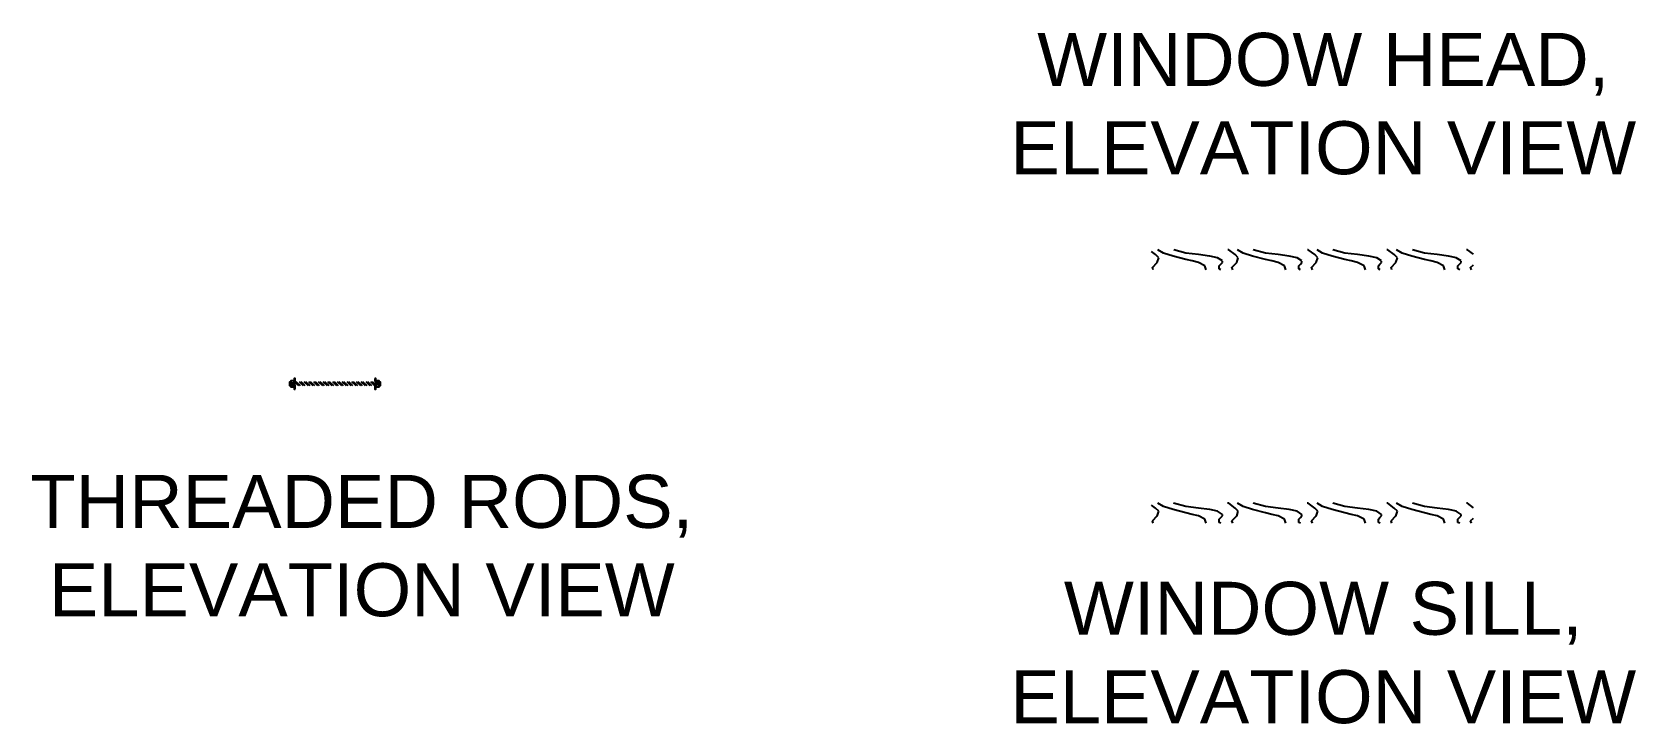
# Model space of a CAD drawing. Extents: x 6298 to 37851, y 8111 to 44134.
# Drawn here: x 17454 to 20478, y 9741 to 11046 of the extents above; entities that cross this region are included whole.
import ezdxf

# ---------------------------------------------------------------- set-up
doc = ezdxf.new("R2010")
doc.units = 0
doc.header["$MEASUREMENT"] = 0
doc.set_wipeout_variables(frame=1)
for name, color, linetype in [('0-S1', 1, 'Continuous'), ('0-S2', 2, 'Continuous'), ('A-DIMENSIONS', 30, 'Continuous'), ('AR-Jambs', 3, 'Continuous')]:
    doc.layers.add(name, color=color, linetype=linetype)
doc.styles.get("Standard").update_dxf_attribs({"font": 'arial.ttf'})

# ---------------------------------------------------------------- blocks, each defined once
blk = doc.blocks.new('A$C40FF31BB')
at = {"layer": '0-S2'}
for points in [[(-8, 3), (-8, -3), (-11, -3), (-11, 3)], [(-2, 5.5), (-2, -5.5), (-8, -5.5), (-8, 5.5)], [(0, 10), (0, -10), (-2, -10), (-2, 10)], [(150, -10), (150, 10), (152, 10), (152, -10)], [(152, -5.5), (152, 5.5), (158, 5.5), (158, -5.5)], [(158, -3), (158, 3), (161, 3), (161, -3)]]:
    blk.add_lwpolyline(points, close=True, dxfattribs=at)
for points in [[(-11, 1.5), (-8, 1.5)], [(-8, 2), (-2, 2)], [(158, 2), (152, 2)], [(161, 1.5), (158, 1.5)], [(-11, -1.5), (-8, -1.5)], [(-8, -2), (-2, -2)], [(158, -2), (152, -2)], [(161, -1.5), (158, -1.5)]]:
    blk.add_lwpolyline(points, dxfattribs=at)
at = {"linetype": 'Continuous', "ltscale": 0.3}
blk.add_wipeout([(0, 4), (150, 4), (150, -4), (0, -4)], dxfattribs=at).dxf.layer = '0-S2'
at = {"layer": '0-S1'}
h = blk.add_hatch(dxfattribs=at)
h.set_pattern_fill('STEEL', color=256, scale=2)
h.set_pattern_definition([(45, (-491030.1785, 342313.016), (-4.49012806, 4.49012806), []), (45, (-491030.1785, 342316.191), (-4.49012806, 4.49012806), [])])
h.paths.add_polyline_path([(0, 4), (150, 4), (150, -4), (0, -4)])

msp = doc.modelspace()

# ---------------------------------------------------------------- block references
at = {"xscale": -1, "rotation": 180}
msp.add_blockref('A$C40FF31BB', (17950.5, 10382.8), dxfattribs=at)

# ---------------------------------------------------------------- texts
at = {"layer": 'A-DIMENSIONS', "char_height": 100, "attachment_point": 2}
for s, insert in [('WINDOW HEAD, ELEVATION VIEW', (19888.5, 11044.9)), ('THREADED RODS, ELEVATION VIEW', (18076, 10211.1)), ('WINDOW SILL, ELEVATION VIEW', (19888.5, 10009.4))]:
    msp.add_mtext_dynamic_manual_height_columns(s, width=1463.86, gutter_width=1, heights=[0], dxfattribs=dict(at, insert=insert))

# ---------------------------------------------------------------- wipeouts: each hides what was drawn before it
for points in [[(19564.7, 10635.8), (19564.7, 10597.8), (20171.4, 10597.8), (20171.4, 10635.8)], [(19564.7, 10157.8), (19564.7, 10119.9), (20171.4, 10119.8), (20171.4, 10157.8)]]:
    msp.add_wipeout(points).dxf.layer = 'AR-Jambs'

# ---------------------------------------------------------------- next in the draw order: hatches: boundary and pattern name
h = msp.add_hatch()
h.set_pattern_fill('HWOD20E1', color=8, scale=3, pattern_type=2)
h.set_pattern_definition([(14.036243, (-330470.78, 244085.44), (1e-07, 150.000003), [24.73863, -593.72722]), (14.036243, (-330320.78, 244085.44), (1e-07, 150.000003), [24.73863, -593.72722]), (14.036243, (-330170.78, 244085.44), (1e-07, 150.000003), [24.73863, -593.72722]), (14.036243, (-330020.78, 244085.44), (1e-07, 150.000003), [24.73863, -593.72722]), (18.434948, (-330446.78, 244091.44), (3e-07, 150.000003), [28.4605, -445.88113]), (18.434948, (-330296.78, 244091.44), (3e-07, 150.000003), [28.4605, -445.88113]), (18.434948, (-330146.78, 244091.44), (3e-07, 150.000003), [28.4605, -445.88113]), (21.80141, (-330419.78, 244100.44), (-4e-06, 150), [16.1555, -791.61923]), (21.80141, (-330269.78, 244100.44), (-4e-06, 150), [16.1555, -791.61923]), (21.80141, (-330119.78, 244100.44), (-4e-06, 150), [16.1555, -791.61923]), (21.80141, (-329969.78, 244100.44), (-4e-06, 150), [16.1555, -791.61923]), (21.80141, (-329819.78, 244100.44), (-4e-06, 150), [16.1555, -791.61923]), (63.434952, (-330404.78, 244106.44), (-3e-06, 149.999997), [6.708204, -328.70199]), (90, (-330401.78, 244112.44), (-150, 9e-15), [6, -144]), (153.43495, (-330401.78, 244118.44), (8e-06, 150.000004), [6.7082, -328.70199]), (153.43495, (-330251.78, 244118.44), (8e-06, 150.000004), [6.7082, -328.70199]), (90, (-330407.78, 244121.44), (-150, 9e-15), [6, -144]), (45, (-330407.78, 244127.44), (1e-14, 150), [4.24264, -207.88939]), (45, (-330404.78, 244130.44), (1e-14, 150), [4.24264, -207.88939]), (90, (-330401.78, 244133.44), (-150, 9e-15), [3, -147]), (146.309936, (-330401.78, 244136.44), (-9e-06, 150.000004), [10.81665, -530.01604]), (146.309936, (-330251.78, 244136.44), (-9e-06, 150.000004), [10.81665, -530.01604]), (146.309936, (-330101.78, 244136.44), (-9e-06, 150.000004), [10.81665, -530.01604]), (168.69008, (-330410.78, 244142.44), (-1.6e-05, 149.999997), [15.29706, -749.55588]), (168.69008, (-330260.78, 244142.44), (-1.6e-05, 149.999997), [15.29706, -749.55588]), (168.69008, (-330110.78, 244142.44), (-1.6e-05, 149.999997), [15.29706, -749.55588]), (168.69008, (-329960.78, 244142.44), (-1.6e-05, 149.999997), [15.29706, -749.55588]), (168.69008, (-329810.78, 244142.44), (-1.6e-05, 149.999997), [15.29706, -749.55588]), (171.86989, (-330425.78, 244145.44), (1.6e-05, 150), [21.2132, -1039.447]), (171.86989, (-330275.78, 244145.44), (1.6e-05, 150), [21.2132, -1039.447]), (171.86989, (-330125.78, 244145.44), (1.6e-05, 150), [21.2132, -1039.447]), (171.86989, (-329975.78, 244145.44), (1.6e-05, 150), [21.2132, -1039.447]), (171.86989, (-329825.78, 244145.44), (1.6e-05, 150), [21.2132, -1039.447]), (171.86989, (-329675.78, 244145.44), (1.6e-05, 150), [21.2132, -1039.447]), (171.86989, (-329525.78, 244145.44), (1.6e-05, 150), [21.2132, -1039.447]), (172.874985, (-330446.78, 244148.44), (-1e-06, 150.000005), [24.18677, -1185.1519]), (172.874985, (-330296.78, 244148.44), (-1e-06, 150.000005), [24.18677, -1185.1519]), (172.874985, (-330146.78, 244148.44), (-1e-06, 150.000005), [24.18677, -1185.1519]), (172.874985, (-329996.78, 244148.44), (-1e-06, 150.000005), [24.18677, -1185.1519]), (172.874985, (-329846.78, 244148.44), (-1e-06, 150.000005), [24.18677, -1185.1519]), (172.874985, (-329696.78, 244148.44), (-1e-06, 150.000005), [24.18677, -1185.1519]), (172.874985, (-329546.78, 244148.44), (-1e-06, 150.000005), [24.18677, -1185.1519]), (172.874985, (-329396.78, 244148.44), (-1e-06, 150.000005), [24.18677, -1185.1519]), (20.854458, (-330470.78, 244064.44), (-7e-07, 150.000004), [67.4166, -3303.4142]), (20.854458, (-330320.78, 244064.44), (-7e-07, 150.000004), [67.4166, -3303.4142]), (20.854458, (-330170.78, 244064.44), (-7e-07, 150.000004), [67.4166, -3303.4142]), (20.854458, (-330020.78, 244064.44), (-7e-07, 150.000004), [67.4166, -3303.4142]), (20.854458, (-329870.78, 244064.44), (-7e-07, 150.000004), [67.4166, -3303.4142]), (20.854458, (-329720.78, 244064.44), (-7e-07, 150.000004), [67.4166, -3303.4142]), (20.854458, (-329570.78, 244064.44), (-7e-07, 150.000004), [67.4166, -3303.4142]), (20.854458, (-329420.78, 244064.44), (-7e-07, 150.000004), [67.4166, -3303.4142]), (20.854458, (-329270.78, 244064.44), (-7e-07, 150.000004), [67.4166, -3303.4142]), (20.854458, (-329120.78, 244064.44), (-7e-07, 150.000004), [67.4166, -3303.4142]), (20.854458, (-328970.78, 244064.44), (-7e-07, 150.000004), [67.4166, -3303.4142]), (20.854458, (-328820.78, 244064.44), (-7e-07, 150.000004), [67.4166, -3303.4142]), (20.854458, (-328670.78, 244064.44), (-7e-07, 150.000004), [67.4166, -3303.4142]), (20.854458, (-328520.78, 244064.44), (-7e-07, 150.000004), [67.4166, -3303.4142]), (20.854458, (-328370.78, 244064.44), (-7e-07, 150.000004), [67.4166, -3303.4142]), (20.854458, (-328220.78, 244064.44), (-7e-07, 150.000004), [67.4166, -3303.4142]), (20.854458, (-328070.78, 244064.44), (-7e-07, 150.000004), [67.4166, -3303.4142]), (20.854458, (-327920.78, 244064.44), (-7e-07, 150.000004), [67.4166, -3303.4142]), (20.854458, (-327770.78, 244064.44), (-7e-07, 150.000004), [67.4166, -3303.4142]), (20.854458, (-327620.78, 244064.44), (-7e-07, 150.000004), [67.4166, -3303.4142]), (20.854458, (-327470.78, 244064.44), (-7e-07, 150.000004), [67.4166, -3303.4142]), (23.96249, (-330407.78, 244088.44), (-5e-06, 150.000002), [29.54657, -1447.78207]), (23.96249, (-330257.78, 244088.44), (-5e-06, 150.000002), [29.54657, -1447.78207]), (23.96249, (-330107.78, 244088.44), (-5e-06, 150.000002), [29.54657, -1447.78207]), (23.96249, (-329957.78, 244088.44), (-5e-06, 150.000002), [29.54657, -1447.78207]), (23.96249, (-329807.78, 244088.44), (-5e-06, 150.000002), [29.54657, -1447.78207]), (23.96249, (-329657.78, 244088.44), (-5e-06, 150.000002), [29.54657, -1447.78207]), (23.96249, (-329507.78, 244088.44), (-5e-06, 150.000002), [29.54657, -1447.78207]), (23.96249, (-329357.78, 244088.44), (-5e-06, 150.000002), [29.54657, -1447.78207]), (23.96249, (-329207.78, 244088.44), (-5e-06, 150.000002), [29.54657, -1447.78207]), (63.434952, (-330380.78, 244100.44), (-3e-06, 149.999997), [6.708204, -328.70199]), (108.434952, (-330377.78, 244106.442), (-7e-06, 150.000004), [9.486833, -464.854797]), (108.434952, (-330380.78, 244115.442), (-7e-06, 150.000004), [9.486833, -464.854797]), (45, (-330383.78, 244124.44), (1e-14, 150), [12.72792, -199.40412]), (71.565048, (-330374.78, 244133.442), (4.3e-06, 150.0000046), [9.486833, -464.854797]), (135, (-330371.78, 244142.44), (1e-14, 150), [8.48528, -203.646744]), (143.130096, (-330377.78, 244148.44), (-4e-07, 149.999998), [15, -735]), (143.130096, (-330227.78, 244148.44), (-4e-07, 149.999998), [15, -735]), (143.130096, (-330077.78, 244148.44), (-4e-07, 149.999998), [15, -735]), (143.130096, (-329927.78, 244148.44), (-4e-07, 149.999998), [15, -735]), (170.537674, (-330389.78, 244157.44), (1.6e-05, 150.000005), [18.2483, -894.16608]), (170.537674, (-330239.78, 244157.44), (1.6e-05, 150.000005), [18.2483, -894.16608]), (170.537674, (-330089.78, 244157.44), (1.6e-05, 150.000005), [18.2483, -894.16608]), (170.537674, (-329939.78, 244157.44), (1.6e-05, 150.000005), [18.2483, -894.16608]), (170.537674, (-329789.78, 244157.44), (1.6e-05, 150.000005), [18.2483, -894.16608]), (170.537674, (-329639.78, 244157.44), (1.6e-05, 150.000005), [18.2483, -894.16608]), (161.56505, (-330407.78, 244160.44), (1e-05, 150.000003), [28.4605, -445.88113]), (161.56505, (-330257.78, 244160.44), (1e-05, 150.000003), [28.4605, -445.88113]), (161.56505, (-330107.78, 244160.44), (1e-05, 150.000003), [28.4605, -445.88113]), (170.537674, (-330434.78, 244169.44), (1.6e-05, 150.000005), [36.49658, -875.9178]), (170.537674, (-330284.78, 244169.44), (1.6e-05, 150.000005), [36.49658, -875.9178]), (170.537674, (-330134.78, 244169.44), (1.6e-05, 150.000005), [36.49658, -875.9178]), (170.537674, (-329984.78, 244169.44), (1.6e-05, 150.000005), [36.49658, -875.9178]), (170.537674, (-329834.78, 244169.44), (1.6e-05, 150.000005), [36.49658, -875.9178]), (170.537674, (-329684.78, 244169.44), (1.6e-05, 150.000005), [36.49658, -875.9178]), (116.565048, (-330410.78, 244049.44), (-8e-06, 150.000004), [6.708204, -328.70199]), (135, (-330413.78, 244055.44), (1e-14, 150), [8.48528, -203.646744]), (63.434952, (-330419.78, 244061.44), (-3e-06, 149.999997), [6.708204, -328.70199]), (33.690067, (-330416.78, 244067.44), (5e-06, 149.999995), [21.6333, -519.1994]), (33.690067, (-330266.78, 244067.44), (5e-06, 149.999995), [21.6333, -519.1994]), (33.690067, (-330116.78, 244067.44), (5e-06, 149.999995), [21.6333, -519.1994]), (26.56505, (-330398.78, 244079.44), (3e-06, 150), [26.83282, -308.57737]), (26.56505, (-330248.78, 244079.44), (3e-06, 150), [26.83282, -308.57737]), (15.945395, (-330374.78, 244091.44), (-2e-07, 150.000003), [21.84033, -1070.1761]), (15.945395, (-330224.78, 244091.44), (-2e-07, 150.000003), [21.84033, -1070.1761]), (15.945395, (-330074.78, 244091.44), (-2e-07, 150.000003), [21.84033, -1070.1761]), (15.945395, (-329924.78, 244091.44), (-2e-07, 150.000003), [21.84033, -1070.1761]), (15.945395, (-329774.78, 244091.44), (-2e-07, 150.000003), [21.84033, -1070.1761]), (15.945395, (-329624.78, 244091.44), (-2e-07, 150.000003), [21.84033, -1070.1761]), (15.945395, (-329474.78, 244091.44), (-2e-07, 150.000003), [21.84033, -1070.1761]), (8.130102, (-330353.78, 244097.44), (4e-07, 150), [21.2132, -1039.447]), (8.130102, (-330203.78, 244097.44), (4e-07, 150), [21.2132, -1039.447]), (8.130102, (-330053.78, 244097.44), (4e-07, 150), [21.2132, -1039.447]), (8.130102, (-329903.78, 244097.44), (4e-07, 150), [21.2132, -1039.447]), (8.130102, (-329753.78, 244097.44), (4e-07, 150), [21.2132, -1039.447]), (8.130102, (-329603.78, 244097.44), (4e-07, 150), [21.2132, -1039.447]), (8.130102, (-329453.78, 244097.44), (4e-07, 150), [21.2132, -1039.447]), (14.036243, (-330332.78, 244100.44), (1e-07, 150.000003), [12.36932, -606.09654]), (14.036243, (-330182.78, 244100.44), (1e-07, 150.000003), [12.36932, -606.09654]), (14.036243, (-330032.78, 244100.44), (1e-07, 150.000003), [12.36932, -606.09654]), (14.036243, (-329882.78, 244100.44), (1e-07, 150.000003), [12.36932, -606.09654]), (270, (-330410.78, 244049.44), (150, 9e-15), [3, -147]), (164.74489, (-330320.78, 244151.44), (-3e-06, 150.000003), [34.20526, -1676.0579]), (164.74489, (-330170.78, 244151.44), (-3e-06, 150.000003), [34.20526, -1676.0579]), (164.74489, (-330020.78, 244151.44), (-3e-06, 150.000003), [34.20526, -1676.0579]), (164.74489, (-329870.78, 244151.44), (-3e-06, 150.000003), [34.20526, -1676.0579]), (164.74489, (-329720.78, 244151.44), (-3e-06, 150.000003), [34.20526, -1676.0579]), (164.74489, (-329570.78, 244151.44), (-3e-06, 150.000003), [34.20526, -1676.0579]), (164.74489, (-329420.78, 244151.44), (-3e-06, 150.000003), [34.20526, -1676.0579]), (164.74489, (-329270.78, 244151.44), (-3e-06, 150.000003), [34.20526, -1676.0579]), (164.74489, (-329120.78, 244151.44), (-3e-06, 150.000003), [34.20526, -1676.0579]), (164.74489, (-328970.78, 244151.44), (-3e-06, 150.000003), [34.20526, -1676.0579]), (164.74489, (-328820.78, 244151.44), (-3e-06, 150.000003), [34.20526, -1676.0579]), (159.443954, (-330353.78, 244160.44), (-1.7e-05, 149.999997), [25.632, -1255.96857]), (159.443954, (-330203.78, 244160.44), (-1.7e-05, 149.999997), [25.632, -1255.96857]), (159.443954, (-330053.78, 244160.44), (-1.7e-05, 149.999997), [25.632, -1255.96857]), (159.443954, (-329903.78, 244160.44), (-1.7e-05, 149.999997), [25.632, -1255.96857]), (159.443954, (-329753.78, 244160.44), (-1.7e-05, 149.999997), [25.632, -1255.96857]), (159.443954, (-329603.78, 244160.44), (-1.7e-05, 149.999997), [25.632, -1255.96857]), (159.443954, (-329453.78, 244160.44), (-1.7e-05, 149.999997), [25.632, -1255.96857]), (159.443954, (-329303.78, 244160.44), (-1.7e-05, 149.999997), [25.632, -1255.96857]), (135, (-330377.78, 244169.44), (1e-14, 150), [8.48528, -203.646744]), (90, (-330383.78, 244175.44), (-150, 9e-15), [6, -144]), (63.434952, (-330383.78, 244181.44), (-3e-06, 149.999997), [6.708204, -328.70199]), (90, (-330380.78, 244187.44), (-150, 9e-15), [6, -144]), (90, (-330380.78, 244193.44), (-150, 9e-15), [3, -147]), (9.462322, (-330470.78, 244103.44), (2e-06, 149.999995), [18.2483, -894.16608]), (9.462322, (-330320.78, 244103.44), (2e-06, 149.999995), [18.2483, -894.16608]), (9.462322, (-330170.78, 244103.44), (2e-06, 149.999995), [18.2483, -894.16608]), (9.462322, (-330020.78, 244103.44), (2e-06, 149.999995), [18.2483, -894.16608]), (9.462322, (-329870.78, 244103.44), (2e-06, 149.999995), [18.2483, -894.16608]), (9.462322, (-329720.78, 244103.44), (2e-06, 149.999995), [18.2483, -894.16608]), (21.80141, (-330452.78, 244106.44), (-4e-06, 150), [16.1555, -791.61923]), (21.80141, (-330302.78, 244106.44), (-4e-06, 150), [16.1555, -791.61923]), (21.80141, (-330152.78, 244106.44), (-4e-06, 150), [16.1555, -791.61923]), (21.80141, (-330002.78, 244106.44), (-4e-06, 150), [16.1555, -791.61923]), (21.80141, (-329852.78, 244106.44), (-4e-06, 150), [16.1555, -791.61923]), (45, (-330437.78, 244112.44), (1e-14, 150), [8.48528, -203.646744]), (108.434952, (-330431.78, 244118.442), (-7e-06, 150.000004), [9.486833, -464.854797]), (153.43495, (-330434.78, 244127.44), (8e-06, 150.000004), [13.41641, -321.99378]), (153.43495, (-330284.78, 244127.44), (8e-06, 150.000004), [13.41641, -321.99378]), (165.96376, (-330446.78, 244133.44), (4e-06, 150), [12.36932, -606.09654]), (165.96376, (-330296.78, 244133.44), (4e-06, 150), [12.36932, -606.09654]), (165.96376, (-330146.78, 244133.44), (4e-06, 150), [12.36932, -606.09654]), (165.96376, (-329996.78, 244133.44), (4e-06, 150), [12.36932, -606.09654]), (165.96376, (-330458.78, 244136.44), (4e-06, 150), [12.36932, -606.09654]), (165.96376, (-330308.78, 244136.44), (4e-06, 150), [12.36932, -606.09654]), (165.96376, (-330158.78, 244136.44), (4e-06, 150), [12.36932, -606.09654]), (165.96376, (-330008.78, 244136.44), (4e-06, 150), [12.36932, -606.09654]), (158.198593, (-330320.78, 244175.44), (-1.6e-05, 149.999995), [16.1555, -791.61923]), (158.198593, (-330170.78, 244175.44), (-1.6e-05, 149.999995), [16.1555, -791.61923]), (158.198593, (-330020.78, 244175.44), (-1.6e-05, 149.999995), [16.1555, -791.61923]), (158.198593, (-329870.78, 244175.44), (-1.6e-05, 149.999995), [16.1555, -791.61923]), (158.198593, (-329720.78, 244175.44), (-1.6e-05, 149.999995), [16.1555, -791.61923]), (153.43495, (-330335.78, 244181.44), (8e-06, 150.000004), [6.7082, -328.70199]), (153.43495, (-330185.78, 244181.44), (8e-06, 150.000004), [6.7082, -328.70199]), (135, (-330341.78, 244184.44), (1e-14, 150), [8.48528, -203.646744]), (90, (-330347.78, 244190.44), (-150, 9e-15), [3, -147]), (45, (-330347.78, 244193.44), (1e-14, 150), [4.24264, -207.88939]), (165.96376, (-330320.78, 244139.44), (4e-06, 150), [24.73863, -593.72722]), (165.96376, (-330170.78, 244139.44), (4e-06, 150), [24.73863, -593.72722]), (165.96376, (-330020.78, 244139.44), (4e-06, 150), [24.73863, -593.72722]), (165.96376, (-329870.78, 244139.44), (4e-06, 150), [24.73863, -593.72722]), (161.56505, (-330344.78, 244145.44), (1e-05, 150.000003), [18.97367, -455.36797]), (161.56505, (-330194.78, 244145.44), (1e-05, 150.000003), [18.97367, -455.36797]), (161.56505, (-330044.78, 244145.44), (1e-05, 150.000003), [18.97367, -455.36797]), (149.03624, (-330362.78, 244151.44), (1e-05, 149.999996), [17.49286, -857.14993]), (149.03624, (-330212.78, 244151.44), (1e-05, 149.999996), [17.49286, -857.14993]), (149.03624, (-330062.78, 244151.44), (1e-05, 149.999996), [17.49286, -857.14993]), (149.03624, (-329912.78, 244151.44), (1e-05, 149.999996), [17.49286, -857.14993]), (149.03624, (-329762.78, 244151.44), (1e-05, 149.999996), [17.49286, -857.14993]), (153.43495, (-330377.78, 244160.44), (8e-06, 150.000004), [20.12461, -315.28558]), (153.43495, (-330227.78, 244160.44), (8e-06, 150.000004), [20.12461, -315.28558]), (135, (-330395.78, 244169.44), (1e-14, 150), [8.48528, -203.646744]), (153.43495, (-330401.78, 244175.44), (8e-06, 150.000004), [6.7082, -328.70199]), (153.43495, (-330251.78, 244175.44), (8e-06, 150.000004), [6.7082, -328.70199]), (108.434952, (-330407.78, 244178.442), (-7e-06, 150.000004), [9.486833, -464.854797]), (90, (-330410.78, 244187.44), (-150, 9e-15), [9, -141]), (195.94539, (-330320.78, 244085.44), (1.7e-05, 150.000003), [21.84033, -1070.1761]), (195.94539, (-330170.78, 244085.44), (1.7e-05, 150.000003), [21.84033, -1070.1761]), (195.94539, (-330020.78, 244085.44), (1.7e-05, 150.000003), [21.84033, -1070.1761]), (195.94539, (-329870.78, 244085.44), (1.7e-05, 150.000003), [21.84033, -1070.1761]), (195.94539, (-329720.78, 244085.44), (1.7e-05, 150.000003), [21.84033, -1070.1761]), (195.94539, (-329570.78, 244085.44), (1.7e-05, 150.000003), [21.84033, -1070.1761]), (195.94539, (-329420.78, 244085.44), (1.7e-05, 150.000003), [21.84033, -1070.1761]), (206.565064, (-330341.78, 244079.44), (-2.2e-05, 150.000004), [6.7082, -328.70199]), (206.565064, (-330191.78, 244079.44), (-2.2e-05, 150.000004), [6.7082, -328.70199]), (180, (-330320.78, 244064.44), (-2e-14, -150), [6, -144]), (90, (-330380.78, 244046.44), (-150, 9e-15), [9, -141]), (45, (-330380.78, 244055.44), (1e-14, 150), [4.24264, -207.88939]), (45, (-330377.78, 244058.44), (1e-14, 150), [8.48528, -203.646744]), (0, (-330371.78, 244064.44), (0, 150), [9, -141]), (18.434948, (-330362.78, 244064.44), (3e-07, 150.000003), [9.48683, -464.8548]), (18.434948, (-330212.78, 244064.44), (3e-07, 150.000003), [9.48683, -464.8548]), (18.434948, (-330062.78, 244064.44), (3e-07, 150.000003), [9.48683, -464.8548]), (90, (-330353.78, 244067.44), (-150, 9e-15), [6, -144]), (26.56505, (-330353.78, 244073.44), (3e-06, 150), [6.7082, -328.70199]), (26.56505, (-330203.78, 244073.44), (3e-06, 150), [6.7082, -328.70199]), (45, (-330344.78, 244046.44), (1e-14, 150), [4.24264, -207.88939]), (26.56505, (-330341.78, 244049.44), (3e-06, 150), [6.7082, -328.70199]), (26.56505, (-330191.78, 244049.44), (3e-06, 150), [6.7082, -328.70199]), (26.56505, (-330335.78, 244052.44), (3e-06, 150), [6.7082, -328.70199]), (26.56505, (-330185.78, 244052.44), (3e-06, 150), [6.7082, -328.70199]), (90, (-330329.78, 244055.44), (-150, 9e-15), [3, -147]), (90, (-330329.78, 244058.44), (-150, 9e-15), [3, -147]), (45, (-330329.78, 244061.44), (1e-14, 150), [4.24264, -207.88939])])
h.paths.add_polyline_path([(20171.4, 10157.8), (19564.7, 10157.9), (19564.7, 10120), (20171.4, 10119.8)])

# ---------------------------------------------------------------- next in the draw order: wipeouts: each hides what was drawn before it
msp.add_wipeout([(19564.7, 10635.8), (19564.7, 10597.8), (20171.4, 10597.8), (20171.4, 10635.8)]).dxf.layer = 'AR-Jambs'

# ---------------------------------------------------------------- next in the draw order: hatches: boundary and pattern name
h = msp.add_hatch()
h.set_pattern_fill('HWOD20E1', color=8, scale=3, pattern_type=2)
h.set_pattern_definition([(14.036243, (-330470.78, 244563.44), (1e-07, 150.000003), [24.73863, -593.72722]), (14.036243, (-330320.78, 244563.44), (1e-07, 150.000003), [24.73863, -593.72722]), (14.036243, (-330170.78, 244563.44), (1e-07, 150.000003), [24.73863, -593.72722]), (14.036243, (-330020.78, 244563.44), (1e-07, 150.000003), [24.73863, -593.72722]), (18.434948, (-330446.78, 244569.44), (3e-07, 150.000003), [28.4605, -445.88113]), (18.434948, (-330296.78, 244569.44), (3e-07, 150.000003), [28.4605, -445.88113]), (18.434948, (-330146.78, 244569.44), (3e-07, 150.000003), [28.4605, -445.88113]), (21.80141, (-330419.78, 244578.44), (-4e-06, 150), [16.1555, -791.61923]), (21.80141, (-330269.78, 244578.44), (-4e-06, 150), [16.1555, -791.61923]), (21.80141, (-330119.78, 244578.44), (-4e-06, 150), [16.1555, -791.61923]), (21.80141, (-329969.78, 244578.44), (-4e-06, 150), [16.1555, -791.61923]), (21.80141, (-329819.78, 244578.44), (-4e-06, 150), [16.1555, -791.61923]), (63.434952, (-330404.78, 244584.44), (-3e-06, 149.999997), [6.708204, -328.70199]), (90, (-330401.78, 244590.44), (-150, 9e-15), [6, -144]), (153.43495, (-330401.78, 244596.44), (8e-06, 150.000004), [6.7082, -328.70199]), (153.43495, (-330251.78, 244596.44), (8e-06, 150.000004), [6.7082, -328.70199]), (90, (-330407.78, 244599.44), (-150, 9e-15), [6, -144]), (45, (-330407.78, 244605.44), (1e-14, 150), [4.24264, -207.88939]), (45, (-330404.78, 244608.44), (1e-14, 150), [4.24264, -207.88939]), (90, (-330401.78, 244611.44), (-150, 9e-15), [3, -147]), (146.309936, (-330401.78, 244614.44), (-9e-06, 150.000004), [10.81665, -530.01604]), (146.309936, (-330251.78, 244614.44), (-9e-06, 150.000004), [10.81665, -530.01604]), (146.309936, (-330101.78, 244614.44), (-9e-06, 150.000004), [10.81665, -530.01604]), (168.69008, (-330410.78, 244620.44), (-1.6e-05, 149.999997), [15.29706, -749.55588]), (168.69008, (-330260.78, 244620.44), (-1.6e-05, 149.999997), [15.29706, -749.55588]), (168.69008, (-330110.78, 244620.44), (-1.6e-05, 149.999997), [15.29706, -749.55588]), (168.69008, (-329960.78, 244620.44), (-1.6e-05, 149.999997), [15.29706, -749.55588]), (168.69008, (-329810.78, 244620.44), (-1.6e-05, 149.999997), [15.29706, -749.55588]), (171.86989, (-330425.78, 244623.44), (1.6e-05, 150), [21.2132, -1039.447]), (171.86989, (-330275.78, 244623.44), (1.6e-05, 150), [21.2132, -1039.447]), (171.86989, (-330125.78, 244623.44), (1.6e-05, 150), [21.2132, -1039.447]), (171.86989, (-329975.78, 244623.44), (1.6e-05, 150), [21.2132, -1039.447]), (171.86989, (-329825.78, 244623.44), (1.6e-05, 150), [21.2132, -1039.447]), (171.86989, (-329675.78, 244623.44), (1.6e-05, 150), [21.2132, -1039.447]), (171.86989, (-329525.78, 244623.44), (1.6e-05, 150), [21.2132, -1039.447]), (172.874985, (-330446.78, 244626.44), (-1e-06, 150.000005), [24.18677, -1185.1519]), (172.874985, (-330296.78, 244626.44), (-1e-06, 150.000005), [24.18677, -1185.1519]), (172.874985, (-330146.78, 244626.44), (-1e-06, 150.000005), [24.18677, -1185.1519]), (172.874985, (-329996.78, 244626.44), (-1e-06, 150.000005), [24.18677, -1185.1519]), (172.874985, (-329846.78, 244626.44), (-1e-06, 150.000005), [24.18677, -1185.1519]), (172.874985, (-329696.78, 244626.44), (-1e-06, 150.000005), [24.18677, -1185.1519]), (172.874985, (-329546.78, 244626.44), (-1e-06, 150.000005), [24.18677, -1185.1519]), (172.874985, (-329396.78, 244626.44), (-1e-06, 150.000005), [24.18677, -1185.1519]), (20.854458, (-330470.78, 244542.44), (-7e-07, 150.000004), [67.4166, -3303.4142]), (20.854458, (-330320.78, 244542.44), (-7e-07, 150.000004), [67.4166, -3303.4142]), (20.854458, (-330170.78, 244542.44), (-7e-07, 150.000004), [67.4166, -3303.4142]), (20.854458, (-330020.78, 244542.44), (-7e-07, 150.000004), [67.4166, -3303.4142]), (20.854458, (-329870.78, 244542.44), (-7e-07, 150.000004), [67.4166, -3303.4142]), (20.854458, (-329720.78, 244542.44), (-7e-07, 150.000004), [67.4166, -3303.4142]), (20.854458, (-329570.78, 244542.44), (-7e-07, 150.000004), [67.4166, -3303.4142]), (20.854458, (-329420.78, 244542.44), (-7e-07, 150.000004), [67.4166, -3303.4142]), (20.854458, (-329270.78, 244542.44), (-7e-07, 150.000004), [67.4166, -3303.4142]), (20.854458, (-329120.78, 244542.44), (-7e-07, 150.000004), [67.4166, -3303.4142]), (20.854458, (-328970.78, 244542.44), (-7e-07, 150.000004), [67.4166, -3303.4142]), (20.854458, (-328820.78, 244542.44), (-7e-07, 150.000004), [67.4166, -3303.4142]), (20.854458, (-328670.78, 244542.44), (-7e-07, 150.000004), [67.4166, -3303.4142]), (20.854458, (-328520.78, 244542.44), (-7e-07, 150.000004), [67.4166, -3303.4142]), (20.854458, (-328370.78, 244542.44), (-7e-07, 150.000004), [67.4166, -3303.4142]), (20.854458, (-328220.78, 244542.44), (-7e-07, 150.000004), [67.4166, -3303.4142]), (20.854458, (-328070.78, 244542.44), (-7e-07, 150.000004), [67.4166, -3303.4142]), (20.854458, (-327920.78, 244542.44), (-7e-07, 150.000004), [67.4166, -3303.4142]), (20.854458, (-327770.78, 244542.44), (-7e-07, 150.000004), [67.4166, -3303.4142]), (20.854458, (-327620.78, 244542.44), (-7e-07, 150.000004), [67.4166, -3303.4142]), (20.854458, (-327470.78, 244542.44), (-7e-07, 150.000004), [67.4166, -3303.4142]), (23.96249, (-330407.78, 244566.44), (-5e-06, 150.000002), [29.54657, -1447.78207]), (23.96249, (-330257.78, 244566.44), (-5e-06, 150.000002), [29.54657, -1447.78207]), (23.96249, (-330107.78, 244566.44), (-5e-06, 150.000002), [29.54657, -1447.78207]), (23.96249, (-329957.78, 244566.44), (-5e-06, 150.000002), [29.54657, -1447.78207]), (23.96249, (-329807.78, 244566.44), (-5e-06, 150.000002), [29.54657, -1447.78207]), (23.96249, (-329657.78, 244566.44), (-5e-06, 150.000002), [29.54657, -1447.78207]), (23.96249, (-329507.78, 244566.44), (-5e-06, 150.000002), [29.54657, -1447.78207]), (23.96249, (-329357.78, 244566.44), (-5e-06, 150.000002), [29.54657, -1447.78207]), (23.96249, (-329207.78, 244566.44), (-5e-06, 150.000002), [29.54657, -1447.78207]), (63.434952, (-330380.78, 244578.44), (-3e-06, 149.999997), [6.708204, -328.70199]), (108.434952, (-330377.78, 244584.44), (-7e-06, 150.000004), [9.486833, -464.854797]), (108.434952, (-330380.78, 244593.44), (-7e-06, 150.000004), [9.486833, -464.854797]), (45, (-330383.78, 244602.44), (1e-14, 150), [12.72792, -199.40412]), (71.565048, (-330374.78, 244611.44), (4.3e-06, 150.0000046), [9.486833, -464.854797]), (135, (-330371.78, 244620.44), (1e-14, 150), [8.48528, -203.646744]), (143.130096, (-330377.78, 244626.44), (-4e-07, 149.999998), [15, -735]), (143.130096, (-330227.78, 244626.44), (-4e-07, 149.999998), [15, -735]), (143.130096, (-330077.78, 244626.44), (-4e-07, 149.999998), [15, -735]), (143.130096, (-329927.78, 244626.44), (-4e-07, 149.999998), [15, -735]), (170.537674, (-330389.78, 244635.44), (1.6e-05, 150.000005), [18.2483, -894.16608]), (170.537674, (-330239.78, 244635.44), (1.6e-05, 150.000005), [18.2483, -894.16608]), (170.537674, (-330089.78, 244635.44), (1.6e-05, 150.000005), [18.2483, -894.16608]), (170.537674, (-329939.78, 244635.44), (1.6e-05, 150.000005), [18.2483, -894.16608]), (170.537674, (-329789.78, 244635.44), (1.6e-05, 150.000005), [18.2483, -894.16608]), (170.537674, (-329639.78, 244635.44), (1.6e-05, 150.000005), [18.2483, -894.16608]), (161.56505, (-330407.78, 244638.44), (1e-05, 150.000003), [28.4605, -445.88113]), (161.56505, (-330257.78, 244638.44), (1e-05, 150.000003), [28.4605, -445.88113]), (161.56505, (-330107.78, 244638.44), (1e-05, 150.000003), [28.4605, -445.88113]), (170.537674, (-330434.78, 244647.44), (1.6e-05, 150.000005), [36.49658, -875.9178]), (170.537674, (-330284.78, 244647.44), (1.6e-05, 150.000005), [36.49658, -875.9178]), (170.537674, (-330134.78, 244647.44), (1.6e-05, 150.000005), [36.49658, -875.9178]), (170.537674, (-329984.78, 244647.44), (1.6e-05, 150.000005), [36.49658, -875.9178]), (170.537674, (-329834.78, 244647.44), (1.6e-05, 150.000005), [36.49658, -875.9178]), (170.537674, (-329684.78, 244647.44), (1.6e-05, 150.000005), [36.49658, -875.9178]), (116.565048, (-330410.78, 244527.44), (-8e-06, 150.000004), [6.708204, -328.70199]), (135, (-330413.78, 244533.44), (1e-14, 150), [8.48528, -203.646744]), (63.434952, (-330419.78, 244539.44), (-3e-06, 149.999997), [6.708204, -328.70199]), (33.690067, (-330416.78, 244545.44), (5e-06, 149.999995), [21.6333, -519.1994]), (33.690067, (-330266.78, 244545.44), (5e-06, 149.999995), [21.6333, -519.1994]), (33.690067, (-330116.78, 244545.44), (5e-06, 149.999995), [21.6333, -519.1994]), (26.56505, (-330398.78, 244557.44), (3e-06, 150), [26.83282, -308.57737]), (26.56505, (-330248.78, 244557.44), (3e-06, 150), [26.83282, -308.57737]), (15.945395, (-330374.78, 244569.44), (-2e-07, 150.000003), [21.84033, -1070.1761]), (15.945395, (-330224.78, 244569.44), (-2e-07, 150.000003), [21.84033, -1070.1761]), (15.945395, (-330074.78, 244569.44), (-2e-07, 150.000003), [21.84033, -1070.1761]), (15.945395, (-329924.78, 244569.44), (-2e-07, 150.000003), [21.84033, -1070.1761]), (15.945395, (-329774.78, 244569.44), (-2e-07, 150.000003), [21.84033, -1070.1761]), (15.945395, (-329624.78, 244569.44), (-2e-07, 150.000003), [21.84033, -1070.1761]), (15.945395, (-329474.78, 244569.44), (-2e-07, 150.000003), [21.84033, -1070.1761]), (8.130102, (-330353.78, 244575.44), (4e-07, 150), [21.2132, -1039.447]), (8.130102, (-330203.78, 244575.44), (4e-07, 150), [21.2132, -1039.447]), (8.130102, (-330053.78, 244575.44), (4e-07, 150), [21.2132, -1039.447]), (8.130102, (-329903.78, 244575.44), (4e-07, 150), [21.2132, -1039.447]), (8.130102, (-329753.78, 244575.44), (4e-07, 150), [21.2132, -1039.447]), (8.130102, (-329603.78, 244575.44), (4e-07, 150), [21.2132, -1039.447]), (8.130102, (-329453.78, 244575.44), (4e-07, 150), [21.2132, -1039.447]), (14.036243, (-330332.78, 244578.44), (1e-07, 150.000003), [12.36932, -606.09654]), (14.036243, (-330182.78, 244578.44), (1e-07, 150.000003), [12.36932, -606.09654]), (14.036243, (-330032.78, 244578.44), (1e-07, 150.000003), [12.36932, -606.09654]), (14.036243, (-329882.78, 244578.44), (1e-07, 150.000003), [12.36932, -606.09654]), (270, (-330410.78, 244527.44), (150, 9e-15), [3, -147]), (164.74489, (-330320.78, 244629.44), (-3e-06, 150.000003), [34.20526, -1676.0579]), (164.74489, (-330170.78, 244629.44), (-3e-06, 150.000003), [34.20526, -1676.0579]), (164.74489, (-330020.78, 244629.44), (-3e-06, 150.000003), [34.20526, -1676.0579]), (164.74489, (-329870.78, 244629.44), (-3e-06, 150.000003), [34.20526, -1676.0579]), (164.74489, (-329720.78, 244629.44), (-3e-06, 150.000003), [34.20526, -1676.0579]), (164.74489, (-329570.78, 244629.44), (-3e-06, 150.000003), [34.20526, -1676.0579]), (164.74489, (-329420.78, 244629.44), (-3e-06, 150.000003), [34.20526, -1676.0579]), (164.74489, (-329270.78, 244629.44), (-3e-06, 150.000003), [34.20526, -1676.0579]), (164.74489, (-329120.78, 244629.44), (-3e-06, 150.000003), [34.20526, -1676.0579]), (164.74489, (-328970.78, 244629.44), (-3e-06, 150.000003), [34.20526, -1676.0579]), (164.74489, (-328820.78, 244629.44), (-3e-06, 150.000003), [34.20526, -1676.0579]), (159.443954, (-330353.78, 244638.44), (-1.7e-05, 149.999997), [25.632, -1255.96857]), (159.443954, (-330203.78, 244638.44), (-1.7e-05, 149.999997), [25.632, -1255.96857]), (159.443954, (-330053.78, 244638.44), (-1.7e-05, 149.999997), [25.632, -1255.96857]), (159.443954, (-329903.78, 244638.44), (-1.7e-05, 149.999997), [25.632, -1255.96857]), (159.443954, (-329753.78, 244638.44), (-1.7e-05, 149.999997), [25.632, -1255.96857]), (159.443954, (-329603.78, 244638.44), (-1.7e-05, 149.999997), [25.632, -1255.96857]), (159.443954, (-329453.78, 244638.44), (-1.7e-05, 149.999997), [25.632, -1255.96857]), (159.443954, (-329303.78, 244638.44), (-1.7e-05, 149.999997), [25.632, -1255.96857]), (135, (-330377.78, 244647.44), (1e-14, 150), [8.48528, -203.646744]), (90, (-330383.78, 244653.44), (-150, 9e-15), [6, -144]), (63.434952, (-330383.78, 244659.44), (-3e-06, 149.999997), [6.708204, -328.70199]), (90, (-330380.78, 244665.44), (-150, 9e-15), [6, -144]), (90, (-330380.78, 244671.44), (-150, 9e-15), [3, -147]), (9.462322, (-330470.78, 244581.44), (2e-06, 149.999995), [18.2483, -894.16608]), (9.462322, (-330320.78, 244581.44), (2e-06, 149.999995), [18.2483, -894.16608]), (9.462322, (-330170.78, 244581.44), (2e-06, 149.999995), [18.2483, -894.16608]), (9.462322, (-330020.78, 244581.44), (2e-06, 149.999995), [18.2483, -894.16608]), (9.462322, (-329870.78, 244581.44), (2e-06, 149.999995), [18.2483, -894.16608]), (9.462322, (-329720.78, 244581.44), (2e-06, 149.999995), [18.2483, -894.16608]), (21.80141, (-330452.78, 244584.44), (-4e-06, 150), [16.1555, -791.61923]), (21.80141, (-330302.78, 244584.44), (-4e-06, 150), [16.1555, -791.61923]), (21.80141, (-330152.78, 244584.44), (-4e-06, 150), [16.1555, -791.61923]), (21.80141, (-330002.78, 244584.44), (-4e-06, 150), [16.1555, -791.61923]), (21.80141, (-329852.78, 244584.44), (-4e-06, 150), [16.1555, -791.61923]), (45, (-330437.78, 244590.44), (1e-14, 150), [8.48528, -203.646744]), (108.434952, (-330431.78, 244596.44), (-7e-06, 150.000004), [9.486833, -464.854797]), (153.43495, (-330434.78, 244605.44), (8e-06, 150.000004), [13.41641, -321.99378]), (153.43495, (-330284.78, 244605.44), (8e-06, 150.000004), [13.41641, -321.99378]), (165.96376, (-330446.78, 244611.44), (4e-06, 150), [12.36932, -606.09654]), (165.96376, (-330296.78, 244611.44), (4e-06, 150), [12.36932, -606.09654]), (165.96376, (-330146.78, 244611.44), (4e-06, 150), [12.36932, -606.09654]), (165.96376, (-329996.78, 244611.44), (4e-06, 150), [12.36932, -606.09654]), (165.96376, (-330458.78, 244614.44), (4e-06, 150), [12.36932, -606.09654]), (165.96376, (-330308.78, 244614.44), (4e-06, 150), [12.36932, -606.09654]), (165.96376, (-330158.78, 244614.44), (4e-06, 150), [12.36932, -606.09654]), (165.96376, (-330008.78, 244614.44), (4e-06, 150), [12.36932, -606.09654]), (158.198593, (-330320.78, 244653.44), (-1.6e-05, 149.999995), [16.1555, -791.61923]), (158.198593, (-330170.78, 244653.44), (-1.6e-05, 149.999995), [16.1555, -791.61923]), (158.198593, (-330020.78, 244653.44), (-1.6e-05, 149.999995), [16.1555, -791.61923]), (158.198593, (-329870.78, 244653.44), (-1.6e-05, 149.999995), [16.1555, -791.61923]), (158.198593, (-329720.78, 244653.44), (-1.6e-05, 149.999995), [16.1555, -791.61923]), (153.43495, (-330335.78, 244659.44), (8e-06, 150.000004), [6.7082, -328.70199]), (153.43495, (-330185.78, 244659.44), (8e-06, 150.000004), [6.7082, -328.70199]), (135, (-330341.78, 244662.44), (1e-14, 150), [8.48528, -203.646744]), (90, (-330347.78, 244668.44), (-150, 9e-15), [3, -147]), (45, (-330347.78, 244671.44), (1e-14, 150), [4.24264, -207.88939]), (165.96376, (-330320.78, 244617.44), (4e-06, 150), [24.73863, -593.72722]), (165.96376, (-330170.78, 244617.44), (4e-06, 150), [24.73863, -593.72722]), (165.96376, (-330020.78, 244617.44), (4e-06, 150), [24.73863, -593.72722]), (165.96376, (-329870.78, 244617.44), (4e-06, 150), [24.73863, -593.72722]), (161.56505, (-330344.78, 244623.44), (1e-05, 150.000003), [18.97367, -455.36797]), (161.56505, (-330194.78, 244623.44), (1e-05, 150.000003), [18.97367, -455.36797]), (161.56505, (-330044.78, 244623.44), (1e-05, 150.000003), [18.97367, -455.36797]), (149.03624, (-330362.78, 244629.44), (1e-05, 149.999996), [17.49286, -857.14993]), (149.03624, (-330212.78, 244629.44), (1e-05, 149.999996), [17.49286, -857.14993]), (149.03624, (-330062.78, 244629.44), (1e-05, 149.999996), [17.49286, -857.14993]), (149.03624, (-329912.78, 244629.44), (1e-05, 149.999996), [17.49286, -857.14993]), (149.03624, (-329762.78, 244629.44), (1e-05, 149.999996), [17.49286, -857.14993]), (153.43495, (-330377.78, 244638.44), (8e-06, 150.000004), [20.12461, -315.28558]), (153.43495, (-330227.78, 244638.44), (8e-06, 150.000004), [20.12461, -315.28558]), (135, (-330395.78, 244647.44), (1e-14, 150), [8.48528, -203.646744]), (153.43495, (-330401.78, 244653.44), (8e-06, 150.000004), [6.7082, -328.70199]), (153.43495, (-330251.78, 244653.44), (8e-06, 150.000004), [6.7082, -328.70199]), (108.434952, (-330407.78, 244656.44), (-7e-06, 150.000004), [9.486833, -464.854797]), (90, (-330410.78, 244665.44), (-150, 9e-15), [9, -141]), (195.94539, (-330320.78, 244563.44), (1.7e-05, 150.000003), [21.84033, -1070.1761]), (195.94539, (-330170.78, 244563.44), (1.7e-05, 150.000003), [21.84033, -1070.1761]), (195.94539, (-330020.78, 244563.44), (1.7e-05, 150.000003), [21.84033, -1070.1761]), (195.94539, (-329870.78, 244563.44), (1.7e-05, 150.000003), [21.84033, -1070.1761]), (195.94539, (-329720.78, 244563.44), (1.7e-05, 150.000003), [21.84033, -1070.1761]), (195.94539, (-329570.78, 244563.44), (1.7e-05, 150.000003), [21.84033, -1070.1761]), (195.94539, (-329420.78, 244563.44), (1.7e-05, 150.000003), [21.84033, -1070.1761]), (206.565064, (-330341.78, 244557.44), (-2.2e-05, 150.000004), [6.7082, -328.70199]), (206.565064, (-330191.78, 244557.44), (-2.2e-05, 150.000004), [6.7082, -328.70199]), (180, (-330320.78, 244542.44), (-2e-14, -150), [6, -144]), (90, (-330380.78, 244524.44), (-150, 9e-15), [9, -141]), (45, (-330380.78, 244533.44), (1e-14, 150), [4.24264, -207.88939]), (45, (-330377.78, 244536.44), (1e-14, 150), [8.48528, -203.646744]), (0, (-330371.78, 244542.44), (0, 150), [9, -141]), (18.434948, (-330362.78, 244542.44), (3e-07, 150.000003), [9.48683, -464.8548]), (18.434948, (-330212.78, 244542.44), (3e-07, 150.000003), [9.48683, -464.8548]), (18.434948, (-330062.78, 244542.44), (3e-07, 150.000003), [9.48683, -464.8548]), (90, (-330353.78, 244545.44), (-150, 9e-15), [6, -144]), (26.56505, (-330353.78, 244551.44), (3e-06, 150), [6.7082, -328.70199]), (26.56505, (-330203.78, 244551.44), (3e-06, 150), [6.7082, -328.70199]), (45, (-330344.78, 244524.44), (1e-14, 150), [4.24264, -207.88939]), (26.56505, (-330341.78, 244527.44), (3e-06, 150), [6.7082, -328.70199]), (26.56505, (-330191.78, 244527.44), (3e-06, 150), [6.7082, -328.70199]), (26.56505, (-330335.78, 244530.44), (3e-06, 150), [6.7082, -328.70199]), (26.56505, (-330185.78, 244530.44), (3e-06, 150), [6.7082, -328.70199]), (90, (-330329.78, 244533.44), (-150, 9e-15), [3, -147]), (90, (-330329.78, 244536.44), (-150, 9e-15), [3, -147]), (45, (-330329.78, 244539.44), (1e-14, 150), [4.24264, -207.88939])])
h.paths.add_polyline_path([(20171.4, 10635.8), (19564.7, 10635.8), (19564.7, 10598), (20171.4, 10597.8)])

doc.saveas('drawing.dxf')
